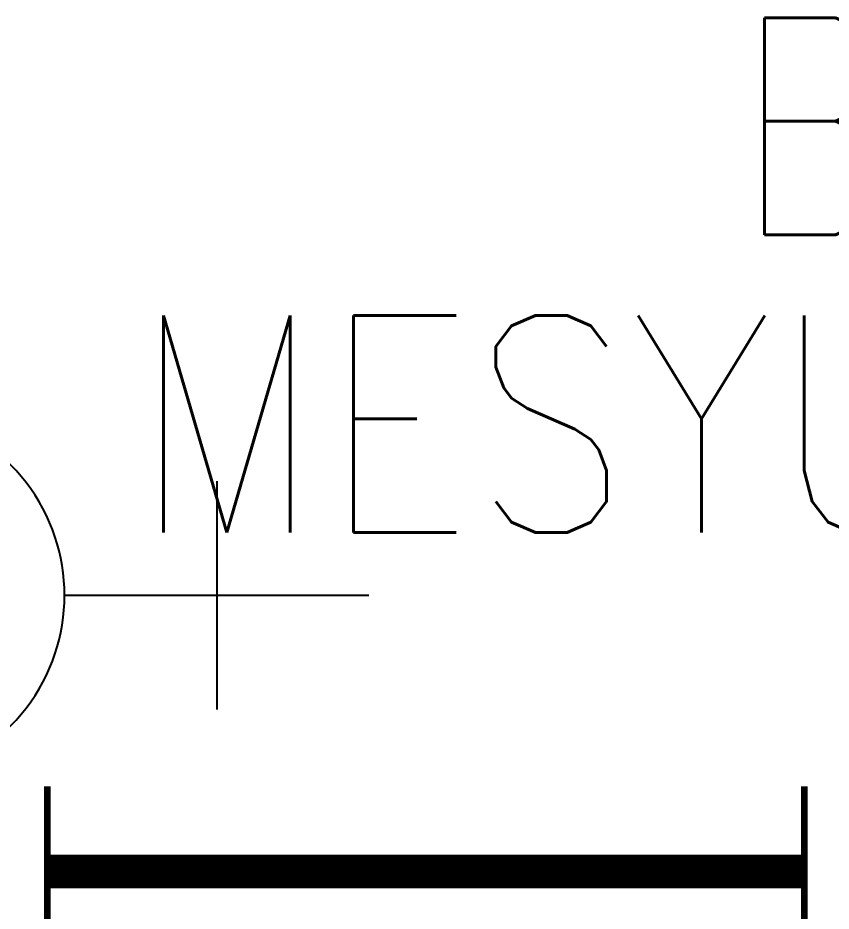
# Model space of a CAD drawing. Header units: inches. Extents: x 16928 to 514628, y -1471 to 241387.
# Drawn here: x 65607 to 66918, y 45226 to 46666 of the extents above; entities that cross this region are included whole.
import ezdxf
from ezdxf.enums import TextEntityAlignment as Align

# ---------------------------------------------------------------- set-up
doc = ezdxf.new("R2010")
doc.units = ezdxf.units.IN
doc.header["$MEASUREMENT"] = 0
for name, color, linetype in [('dxt_text', 4, 'Continuous'), ('ELECT', 6, 'Continuous'), ('FITTING', 8, 'Continuous'), ('TB', 8, 'Continuous')]:
    doc.layers.add(name, color=color, linetype=linetype)
doc.layers.add('t3', color=8, linetype='Continuous', lineweight=25)
doc.styles.add('LAILA', font='romans.shx', dxfattribs={"width": 0.85})

# ---------------------------------------------------------------- blocks, each defined once
blk = doc.blocks.new('YBC 2X36')
at = {"layer": 'FITTING', "color": 3}
for points, const_width in [([(-610, 200.9), (-610, -74.3)], 10.9), ([(610, 200.9), (610, -84.2)], 10.9), ([(-610, 63.3), (610, 63.3)], 54.6), ([(-610, 72.1), (-610, -203.2)], 10.9), ([(610, 72.1), (610, -203.2)], 10.9), ([(-610, -65.5), (610, -65.5)], 54.6)]:
    blk.add_lwpolyline(points, dxfattribs=dict(at, const_width=const_width))
blk = doc.blocks.new('13A SSO 300mm')
at = {"layer": 'ELECT', "color": 6}
for p, q in [((0, 413.8), (0, 904.4)), ((-184, 659.1), (184, 659.1)), ((-297.4, 0), (297.4, 0))]:
    blk.add_line(p, q, dxfattribs=at)
blk.add_arc((0, 116.3), 297.4, 336.9763, 203.0237, dxfattribs=at)

msp = doc.modelspace()

# ---------------------------------------------------------------- block references
at = {"layer": 'dxt_text'}
msp.add_blockref('YBC 2X36', (66264.6, 45227), dxfattribs=at)
at = {"layer": 'TB', "color": 6, "linetype": 'Continuous', "rotation": 270}
msp.add_blockref('13A SSO 300mm', (65268.6, 45735.5), dxfattribs=at)

# ---------------------------------------------------------------- texts
at = {"layer": 't3', "style": 'LAILA', "width": 0.85}
for s, p in [('BILIK', (66759.4, 46666.3)), ('MESYUARAT 1', (65791, 46186.6))]:
    msp.add_text(s, height=350, dxfattribs=at).set_placement(p, align=Align.TOP_LEFT)

doc.saveas('drawing.dxf')
